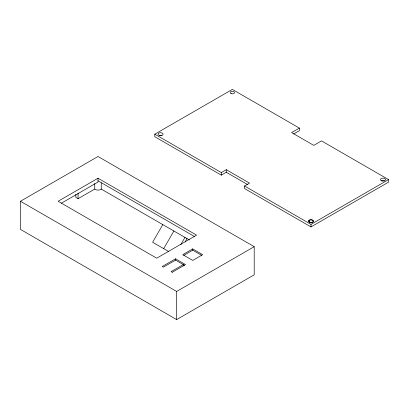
<?xml version="1.0" encoding="UTF-8"?>
<svg xmlns="http://www.w3.org/2000/svg" width="409" height="409" viewBox="0 0 409 409"><rect width="100%" height="100%" fill="white"/><g stroke="black" fill="none" stroke-linecap="round" stroke-linejoin="round"><path stroke-width="0.61" d="M187.025 238.038L185.267 241.995M162.808 224.607L152.623 242.246L168.891 251.637M163.702 248.641L173.886 231.003M180.829 244.567L184.965 237.399M101.248 182.828L101.248 189.07L100.767 189.428A3.916 2.26 0 0 1 95.231 189.428L94.75 189.07L94.75 183.452M20.45 201.264L98.002 156.489L254.204 246.673L254.204 274.817L176.657 319.593L20.45 229.403L20.45 201.264L176.657 291.448L254.204 246.673M247.89 184.735L226.249 172.24L221.264 175.118L154.796 136.739L154.796 134.183L232.343 89.407L299.368 128.104L299.368 130.665L293.682 133.947M98.002 178.237L58.119 201.264L156.713 258.186L196.596 235.16L98.002 178.237L98.002 182.077L61.396 203.207M75.844 194.347L75.844 197.424L78.058 198.702L94.75 189.07M154.796 134.183L221.264 172.557L226.249 169.679L249.516 183.114L244.531 185.993L244.531 188.549L310.998 226.923L388.55 182.153L388.55 179.597L321.525 140.9L313.769 145.374L291.612 132.582L299.368 128.104M172.179 272.287L185.517 264.582L175.548 258.825L162.255 266.504L163.365 267.143L175.548 260.109L184.469 265.257M192.721 248.912L182.751 254.669L192.721 260.426L202.69 254.669L192.721 248.912L192.721 250.19L201.642 255.344M183.799 255.344L192.721 250.19M244.531 185.993L310.998 224.367L388.55 179.597M309.23 220.144L309.449 222.322M98.002 180.793L194.393 236.448M101.248 189.07L189.362 239.94M172.225 272.261L171.115 271.617L183.304 264.582L183.304 265.865M310.998 224.367L310.998 226.923M226.249 169.679L226.249 172.24M221.264 172.557L221.264 175.118M176.657 291.448L176.657 319.593M175.548 258.825L175.548 260.109M78.058 193.16L78.058 198.702M381.755 180.901A2.505 1.447 0 0 1 384.266 180.901M159.3 135.486A2.505 1.447 0 0 1 161.811 135.486M309.904 222.629A2.193 1.268 0 0 1 312.098 222.629M381.755 180.85A2.505 1.447 0 0 0 385.518 179.597A2.505 1.447 0 0 0 381.755 178.339A2.505 1.447 0 0 0 381.755 180.85M309.746 222.424A2.505 1.447 0 0 0 313.509 221.167A2.505 1.447 0 0 0 309.746 219.914A2.505 1.447 0 0 0 309.746 222.424M159.3 135.435A2.505 1.447 0 0 0 163.063 134.183A2.505 1.447 0 0 0 159.3 132.93A2.505 1.447 0 0 0 159.3 135.435M231.249 93.702A2.193 1.268 0 0 0 234.536 92.608A2.193 1.268 0 0 0 231.249 91.509A2.193 1.268 0 0 0 231.249 93.702M309.904 222.266A2.193 1.268 0 0 0 313.192 221.167A2.193 1.268 0 0 0 309.904 220.073A2.193 1.268 0 0 0 309.904 222.266"/></g></svg>
